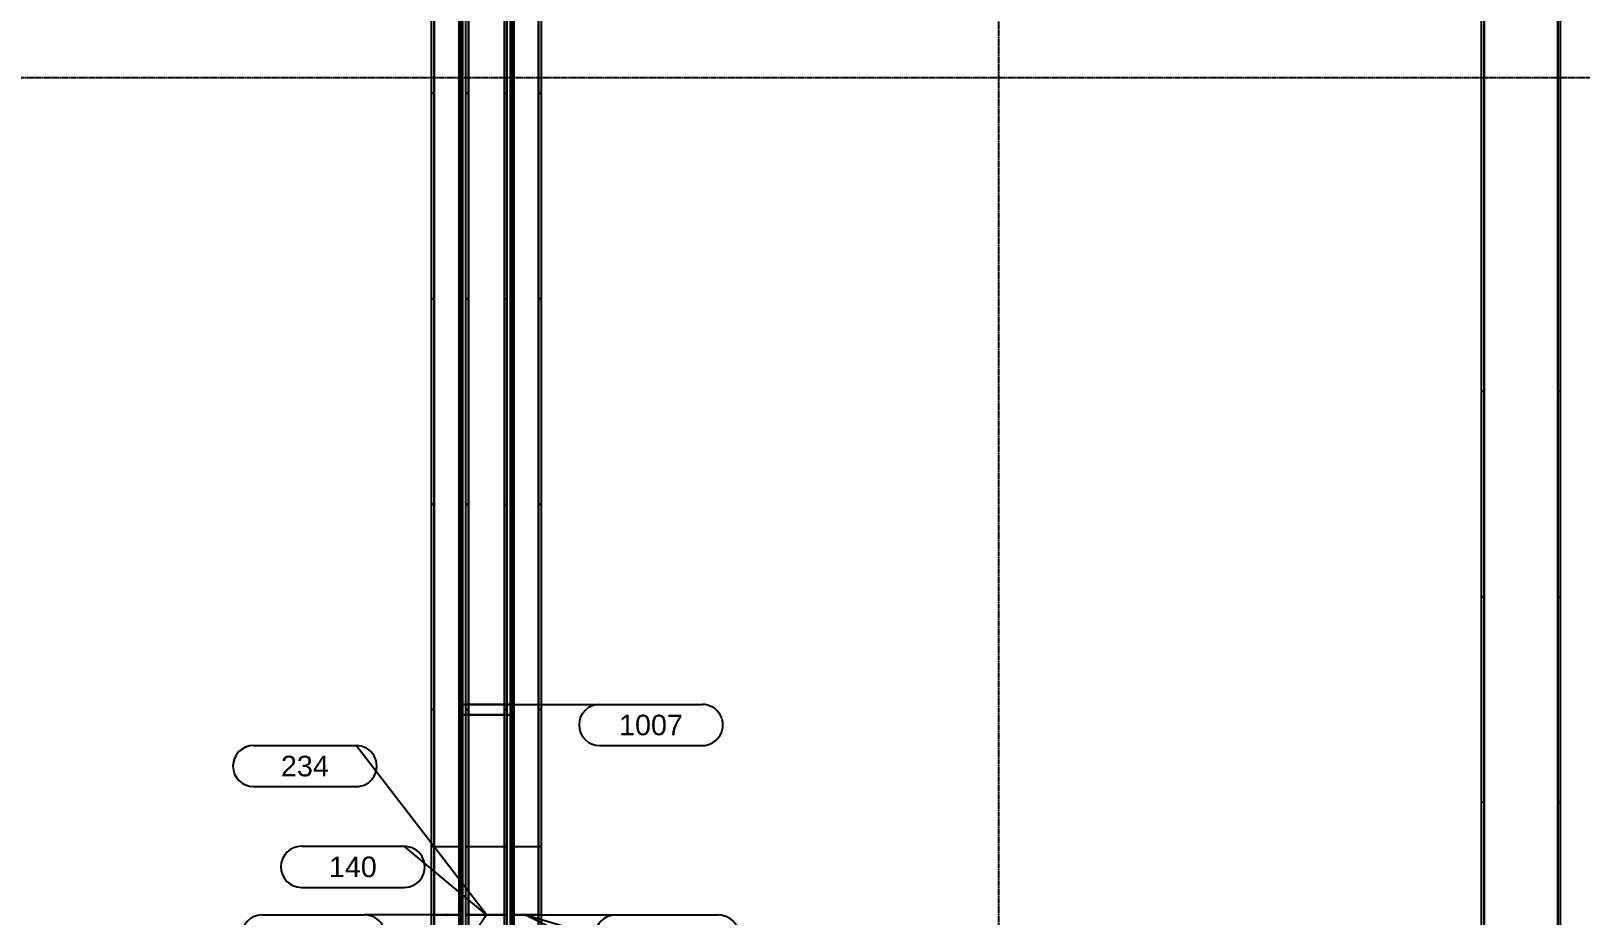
# Model space of a CAD drawing. Header units: inches. Extents: x -21257 to 11444, y 0 to 8704.
# Drawn here: x 4563 to 5468, y 4778 to 5295 of the extents above; entities that cross this region are included whole.
import ezdxf
from ezdxf.enums import TextEntityAlignment as Align

# ---------------------------------------------------------------- set-up
doc = ezdxf.new("R2010")
doc.units = ezdxf.units.IN
doc.header["$MEASUREMENT"] = 0
doc.linetypes.add('CENTER2', pattern=[1.125, 0.75, -0.125, 0.125, -0.125])
for name, color, linetype in [('100-CONV-LAYOUT', 3, 'Continuous'), ('100-CONV-NUMBERS', 3, 'Continuous'), ('1000-CONV-LAYOUT', 30, 'Continuous'), ('1000-CONV-LAYOUT-UPPER', 30, 'Continuous'), ('1000-CONV-NUMBERS', 30, 'Continuous'), ('200-CONV-LAYOUT', 4, 'Continuous'), ('200-CONV-NUMBERS', 4, 'Continuous'), ('300-CONV-LAYOUT', 6, 'Continuous'), ('300-CONV-NUMBERS', 6, 'Continuous'), ('Bldg_Cline', 8, 'CENTER2')]:
    doc.layers.add(name, color=color, linetype=linetype)
doc.styles.get("Standard").update_dxf_attribs({"font": 'helvl.shx'})

# ---------------------------------------------------------------- blocks, each defined once
blk = doc.blocks.new('DCBLOCK')
at = {"linetype": 'Continuous'}
for p, q in [((-0.625, 0), (0, 0)), ((-0.625, -0.25), (0, -0.25))]:
    blk.add_line(p, q, dxfattribs=at)
for centre, start, end in [((-0.625, -0.125), 89.99998, 269.99994), ((0, -0.125), 269.99994, 89.99998)]:
    blk.add_arc(centre, 0.125, start, end)
blk.add_attdef('FORTNAITEM', text='', height=0.125).set_placement((-0.3125, -0.125), align=Align.MIDDLE_CENTER)
at = {"flags": 1}
blk.add_attdef('SERIALNUM', (-0.625, -0.3437), '', height=0.125, dxfattribs=at)
blk = doc.blocks.new('FORTNAPOINT')
blk.add_point((0, 0))
at = {"flags": 1}
for tag in ['POINTSER', 'ITEMNUM']:
    blk.add_attdef(tag, (0, 0), '', height=0.125, dxfattribs=at)
blk = doc.blocks.new('Promise-US15-100330-00-10-003 Bldg Colums')
at = {"layer": 'Bldg_Cline'}
for p, q in [((4200, 7192), (4200, 8)), ((72, 4752), (6000, 4752))]:
    blk.add_line(p, q, dxfattribs=at)
blk = doc.blocks.new('Promise-US15-100330-00-20-408 100 Series')
at = {"layer": '100-CONV-LAYOUT', "linetype": 'Continuous'}
for p, q in [((-10732.94, -9792.78, 23.5), (-10731.44, -9792.78, 23.5)), ((-10732.94, -9792.78, 30), (-10731.44, -9792.78, 30)), ((-10731.44, -9792.78, 23.5), (-10731.44, -9792.78, 30)), ((-10710.44, -9792.78, 23.5), (-10708.94, -9792.78, 23.5)), ((-10710.44, -9792.78, 30), (-10710.44, -9792.78, 23.5)), ((-10708.94, -9792.78, 30), (-10710.44, -9792.78, 30))]:
    blk.add_line(p, q, dxfattribs=at)
at = {"layer": '100-CONV-LAYOUT', "color": 8, "linetype": 'Continuous'}
for p, q in [((-10731.44, -9792.78, 23.5), (-10732.94, -9792.78, 23.5)), ((-10732.94, -9792.78, 30), (-10731.44, -9792.78, 30)), ((-10731.44, -9792.78, 30), (-10731.44, -9792.78, 23.5)), ((-10710.44, -9792.78, 23.5), (-10708.94, -9792.78, 23.5)), ((-10710.44, -9792.78, 30), (-10710.44, -9792.78, 23.5)), ((-10710.44, -9792.78, 30), (-10708.94, -9792.78, 30))]:
    blk.add_line(p, q, dxfattribs=at)
at = {"layer": '100-CONV-LAYOUT', "color": 8}
for points in [[(-10752.99, -9792.78, 30), (-10752.99, -9792.78, 26.5), (-10751.49, -9792.78, 26.5), (-10751.49, -9792.78, 30)], [(-10706.94, -9792.78, 30), (-10706.94, -9792.78, 26.5), (-10705.44, -9792.78, 26.5), (-10705.44, -9792.78, 30)], [(-10690.44, -9792.78, 30), (-10690.44, -9792.78, 26.5), (-10688.94, -9792.78, 26.5), (-10688.94, -9792.78, 30)]]:
    blk.add_3dface(points, dxfattribs=at)
at = {"layer": '100-CONV-LAYOUT'}
for points in [[(-10752.94, -9792.78, 30), (-10752.94, -9792.78, 26.5), (-10751.44, -9792.78, 26.5), (-10751.44, -9792.78, 30)], [(-10752.94, -11376.78, 26.5), (-10752.94, -9792.78, 26.5), (-10751.44, -9792.78, 26.5), (-10751.44, -11376.78, 26.5)], [(-10752.94, -11376.78, 30), (-10752.94, -9792.78, 30), (-10751.44, -9792.78, 30), (-10751.44, -11376.78, 30)], [(-10752.94, -9792.78, 29.99), (-10752.94, -9792.78, 26.49), (-10751.44, -9792.78, 26.49), (-10751.44, -9792.78, 29.99)], [(-10752.94, -9792.78, 30), (-10752.94, -9792.78, 26.5), (-10751.44, -9792.78, 26.5), (-10751.44, -9792.78, 30)], [(-10751.44, -11376.78, 30), (-10751.44, -9792.78, 30), (-10736.44, -9792.78, 30), (-10736.44, -11376.78, 30)], [(-10751.44, -11376.78, 30), (-10751.44, -9792.78, 30), (-10751.44, -9792.78, 26.5), (-10751.44, -11376.78, 26.5)], [(-10734.94, -9792.78, 30), (-10736.44, -9792.78, 30), (-10736.44, -9792.78, 26.5), (-10734.94, -9792.78, 26.5)], [(-10736.44, -11376.78, 30), (-10736.44, -9792.78, 30), (-10736.44, -9792.78, 26.5), (-10736.44, -11376.78, 26.5)], [(-10736.44, -11376.78, 26.5), (-10736.44, -9792.78, 26.5), (-10734.94, -9792.78, 26.5), (-10734.94, -11376.78, 26.5)], [(-10736.44, -11376.78, 30), (-10736.44, -9792.78, 30), (-10734.94, -9792.78, 30), (-10734.94, -11376.78, 30)], [(-10732.94, -11376.78, 23.5), (-10732.94, -9792.78, 23.5), (-10731.44, -9792.78, 23.5), (-10731.44, -11376.78, 23.5)], [(-10732.94, -11376.78, 30), (-10732.94, -9792.78, 30), (-10731.44, -9792.78, 30), (-10731.44, -11376.78, 30)], [(-10731.44, -11376.78, 30), (-10731.44, -9792.78, 30), (-10710.44, -9792.78, 30), (-10710.44, -11376.78, 30)], [(-10731.44, -11376.78, 30), (-10731.44, -9792.78, 30), (-10731.44, -9792.78, 23.5), (-10731.44, -11376.78, 23.5)], [(-10710.44, -11376.78, 30), (-10710.44, -9792.78, 30), (-10710.44, -9792.78, 23.5), (-10710.44, -11376.78, 23.5)], [(-10710.44, -11376.78, 23.5), (-10710.44, -9792.78, 23.5), (-10708.94, -9792.78, 23.5), (-10708.94, -11376.78, 23.5)], [(-10710.44, -11376.78, 30), (-10710.44, -9792.78, 30), (-10708.94, -9792.78, 30), (-10708.94, -11376.78, 30)], [(-10706.94, -9792.78, 30), (-10706.94, -9792.78, 26.5), (-10705.44, -9792.78, 26.5), (-10705.44, -9792.78, 30)], [(-10706.94, -11376.78, 26.5), (-10706.94, -9792.78, 26.5), (-10705.44, -9792.78, 26.5), (-10705.44, -11376.78, 26.5)], [(-10706.94, -11376.78, 30), (-10706.94, -9792.78, 30), (-10705.44, -9792.78, 30), (-10705.44, -11376.78, 30)], [(-10705.44, -11376.78, 30), (-10705.44, -9792.78, 30), (-10690.44, -9792.78, 30), (-10690.44, -11376.78, 30)], [(-10705.44, -11376.78, 30), (-10705.44, -9792.78, 30), (-10705.44, -9792.78, 26.5), (-10705.44, -11376.78, 26.5)], [(-10688.94, -9792.78, 30), (-10690.44, -9792.78, 30), (-10690.44, -9792.78, 26.5), (-10688.94, -9792.78, 26.5)], [(-10690.44, -11376.78, 30), (-10690.44, -9792.78, 30), (-10690.44, -9792.78, 26.5), (-10690.44, -11376.78, 26.5)], [(-10690.44, -11376.78, 26.5), (-10690.44, -9792.78, 26.5), (-10688.94, -9792.78, 26.5), (-10688.94, -11376.78, 26.5)], [(-10690.44, -11376.78, 30), (-10690.44, -9792.78, 30), (-10688.94, -9792.78, 30), (-10688.94, -11376.78, 30)]]:
    blk.add_3dface(points, dxfattribs=at)
blk = doc.blocks.new('Promise-US15-100330-00-20-408 200 Series')
at = {"layer": '200-CONV-LAYOUT', "linetype": 'Continuous'}
for p, q in [((-10732.95, -9752.79, 131.5), (-10731.45, -9752.79, 131.5)), ((-10732.95, -9752.79, 138), (-10731.45, -9752.79, 138)), ((-10731.45, -9752.79, 131.5), (-10731.45, -9752.79, 138)), ((-10710.45, -9752.79, 131.5), (-10708.95, -9752.79, 131.5)), ((-10710.45, -9752.79, 138), (-10710.45, -9752.79, 131.5)), ((-10708.95, -9752.79, 138), (-10710.45, -9752.79, 138))]:
    blk.add_line(p, q, dxfattribs=at)
at = {"layer": '200-CONV-LAYOUT'}
for points in [[(-10752.94, -9752.79, 138), (-10752.94, -9752.79, 134.5), (-10751.44, -9752.79, 134.5), (-10751.44, -9752.79, 138)], [(-10752.94, -11276.79, 134.5), (-10752.94, -9752.79, 134.5), (-10751.44, -9752.79, 134.5), (-10751.44, -11276.79, 134.5)], [(-10752.94, -11276.79, 138), (-10752.94, -9752.79, 138), (-10751.44, -9752.79, 138), (-10751.44, -11276.79, 138)], [(-10751.44, -11276.79, 138), (-10751.44, -9752.79, 138), (-10736.44, -9752.79, 138), (-10736.44, -11276.79, 138)], [(-10751.44, -11276.79, 138), (-10751.44, -9752.79, 138), (-10751.44, -9752.79, 134.5), (-10751.44, -11276.79, 134.5)], [(-10734.94, -9752.79, 138), (-10736.44, -9752.79, 138), (-10736.44, -9752.79, 134.5), (-10734.94, -9752.79, 134.5)], [(-10736.44, -11276.79, 138), (-10736.44, -9752.79, 138), (-10736.44, -9752.79, 134.5), (-10736.44, -11276.79, 134.5)], [(-10736.44, -11276.79, 134.5), (-10736.44, -9752.79, 134.5), (-10734.94, -9752.79, 134.5), (-10734.94, -11276.79, 134.5)], [(-10736.44, -11276.79, 138), (-10736.44, -9752.79, 138), (-10734.94, -9752.79, 138), (-10734.94, -11276.79, 138)], [(-10732.95, -11276.79, 131.5), (-10732.95, -9752.79, 131.5), (-10731.45, -9752.79, 131.5), (-10731.45, -11276.79, 131.5)], [(-10732.95, -11276.79, 138), (-10732.95, -9752.79, 138), (-10731.45, -9752.79, 138), (-10731.45, -11276.79, 138)], [(-10731.45, -11276.79, 138), (-10731.45, -9752.79, 138), (-10710.45, -9752.79, 138), (-10710.45, -11276.79, 138)], [(-10731.45, -11276.79, 138), (-10731.45, -9752.79, 138), (-10731.45, -9752.79, 131.5), (-10731.45, -11276.79, 131.5)], [(-10710.45, -11276.79, 138), (-10710.45, -9752.79, 138), (-10710.45, -9752.79, 131.5), (-10710.45, -11276.79, 131.5)], [(-10710.45, -11276.79, 131.5), (-10710.45, -9752.79, 131.5), (-10708.95, -9752.79, 131.5), (-10708.95, -11276.79, 131.5)], [(-10710.45, -11276.79, 138), (-10710.45, -9752.79, 138), (-10708.95, -9752.79, 138), (-10708.95, -11276.79, 138)], [(-10706.94, -9752.79, 138), (-10706.94, -9752.79, 134.5), (-10705.44, -9752.79, 134.5), (-10705.44, -9752.79, 138)], [(-10706.94, -11276.79, 134.5), (-10706.94, -9752.79, 134.5), (-10705.44, -9752.79, 134.5), (-10705.44, -11276.79, 134.5)], [(-10706.94, -11276.79, 138), (-10706.94, -9752.79, 138), (-10705.44, -9752.79, 138), (-10705.44, -11276.79, 138)], [(-10705.44, -11276.79, 138), (-10705.44, -9752.79, 138), (-10690.44, -9752.79, 138), (-10690.44, -11276.79, 138)], [(-10705.44, -11276.79, 138), (-10705.44, -9752.79, 138), (-10705.44, -9752.79, 134.5), (-10705.44, -11276.79, 134.5)], [(-10688.94, -9752.79, 138), (-10690.44, -9752.79, 138), (-10690.44, -9752.79, 134.5), (-10688.94, -9752.79, 134.5)], [(-10690.44, -11276.79, 138), (-10690.44, -9752.79, 138), (-10690.44, -9752.79, 134.5), (-10690.44, -11276.79, 134.5)], [(-10690.44, -11276.79, 134.5), (-10690.44, -9752.79, 134.5), (-10688.94, -9752.79, 134.5), (-10688.94, -11276.79, 134.5)], [(-10690.44, -11276.79, 138), (-10690.44, -9752.79, 138), (-10688.94, -9752.79, 138), (-10688.94, -11276.79, 138)]]:
    blk.add_3dface(points, dxfattribs=at)
blk = doc.blocks.new('Promise-US15-100330-00-20-408 1000 Series')
at = {"layer": '1000-CONV-LAYOUT', "linetype": 'Continuous'}
for p, q in [((-10735.4, -9669.79, 65), (-10736.9, -9669.79, 65)), ((-10735.4, -9669.79, 69), (-10736.9, -9669.79, 69)), ((-10735.4, -9669.79, 69), (-10735.4, -9669.79, 65)), ((-10706.4, -9669.79, 65), (-10704.9, -9669.79, 65)), ((-10706.4, -9669.79, 69), (-10706.4, -9669.79, 65)), ((-10704.9, -9669.79, 69), (-10706.4, -9669.79, 69)), ((-10735.4, -9675.79, 65), (-10736.9, -9675.79, 65)), ((-10735.4, -9675.79, 69), (-10736.9, -9675.79, 69)), ((-10735.4, -9675.79, 65), (-10736.9, -9675.79, 65)), ((-10736.9, -9675.79, 69), (-10735.4, -9675.79, 69)), ((-10735.4, -9675.79, 69), (-10735.4, -9675.79, 65)), ((-10735.4, -9675.79, 69), (-10735.4, -9675.79, 65)), ((-10706.4, -9675.79, 65), (-10704.9, -9675.79, 65)), ((-10706.4, -9675.79, 69), (-10706.4, -9675.79, 65)), ((-10704.9, -9675.79, 69), (-10706.4, -9675.79, 69)), ((-10704.9, -9675.79, 65), (-10706.4, -9675.79, 65)), ((-10706.4, -9675.79, 65), (-10706.4, -9675.79, 69)), ((-10704.9, -9675.79, 69), (-10706.4, -9675.79, 69))]:
    blk.add_line(p, q, dxfattribs=at)
at = {"layer": '1000-CONV-LAYOUT', "color": 8, "linetype": 'Continuous'}
for p, q in [((-10735.4, -9669.79, 65), (-10736.9, -9669.79, 65)), ((-10736.9, -9669.79, 69), (-10735.4, -9669.79, 69)), ((-10735.4, -9669.79, 69), (-10735.4, -9669.79, 65)), ((-10704.9, -9669.79, 65), (-10706.4, -9669.79, 65)), ((-10706.4, -9669.79, 65), (-10706.4, -9669.79, 69)), ((-10704.9, -9669.79, 69), (-10706.4, -9669.79, 69)), ((-10735.4, -9717.79, 173), (-10736.9, -9717.79, 173)), ((-10735.4, -9717.79, 177), (-10736.9, -9717.79, 177)), ((-10735.4, -9717.79, 177), (-10735.4, -9717.79, 173)), ((-10706.4, -9717.79, 173), (-10704.9, -9717.79, 173)), ((-10706.4, -9717.79, 177), (-10706.4, -9717.79, 173)), ((-10704.9, -9717.79, 177), (-10706.4, -9717.79, 177))]:
    blk.add_line(p, q, dxfattribs=at)
at = {"layer": '1000-CONV-LAYOUT'}
for points in [[(-10735.4, -9669.79, 65), (-10735.4, -9675.79, 65), (-10736.9, -9675.79, 65), (-10736.9, -9669.79, 65)], [(-10735.4, -9669.79, 69), (-10735.4, -9675.79, 69), (-10736.9, -9675.79, 69), (-10736.9, -9669.79, 69)], [(-10706.4, -9669.79, 69), (-10706.4, -9675.79, 69), (-10735.4, -9675.79, 69), (-10735.4, -9669.79, 69)], [(-10735.4, -9669.79, 69), (-10735.4, -9675.79, 69), (-10735.4, -9675.79, 65), (-10735.4, -9669.79, 65)], [(-10706.4, -9669.79, 69), (-10706.4, -9675.79, 69), (-10706.4, -9675.79, 65), (-10706.4, -9669.79, 65)], [(-10704.9, -9669.79, 65), (-10704.9, -9675.79, 65), (-10706.4, -9675.79, 65), (-10706.4, -9669.79, 65)], [(-10704.9, -9669.79, 69), (-10704.9, -9675.79, 69), (-10706.4, -9675.79, 69), (-10706.4, -9669.79, 69)], [(-10735.4, -9675.79, 65), (-10735.4, -11233.79, 65), (-10736.9, -11233.79, 65), (-10736.9, -9675.79, 65)], [(-10735.4, -9675.79, 69), (-10735.4, -11233.79, 69), (-10736.9, -11233.79, 69), (-10736.9, -9675.79, 69)], [(-10706.4, -9675.79, 69), (-10706.4, -11233.79, 69), (-10735.4, -11233.79, 69), (-10735.4, -9675.79, 69)], [(-10735.4, -9675.79, 69), (-10735.4, -11233.79, 69), (-10735.4, -11233.79, 65), (-10735.4, -9675.79, 65)], [(-10706.4, -9675.79, 69), (-10706.4, -11233.79, 69), (-10706.4, -11233.79, 65), (-10706.4, -9675.79, 65)], [(-10704.9, -9675.79, 65), (-10704.9, -11233.79, 65), (-10706.4, -11233.79, 65), (-10706.4, -9675.79, 65)], [(-10704.9, -9675.79, 69), (-10704.9, -11233.79, 69), (-10706.4, -11233.79, 69), (-10706.4, -9675.79, 69)]]:
    blk.add_3dface(points, dxfattribs=at)
at = {"layer": '1000-CONV-NUMBERS', "linetype": 'Continuous'}
blk.add_line((-10720.9, -9669.79, 69), (-10594.85, -9669.79, 360), dxfattribs=at)
at = {"layer": '1000-CONV-NUMBERS', "xscale": 96, "yscale": 96, "zscale": 96}
blk.add_blockref('DCBLOCK', (-10594.85, -9669.79, 360), dxfattribs=at).add_auto_attribs({'FORTNAITEM': '1007'})

msp = doc.modelspace()

# ---------------------------------------------------------------- linework, layer by layer
at = {"layer": '100-CONV-LAYOUT', "linetype": 'Continuous'}
for p, q in [((4817.06, 5258.27, 30), (4818.56, 5258.27, 30)), ((4818.56, 5258.27, 23.5), (4817.06, 5258.27, 23.5)), ((4818.56, 5258.27, 30), (4818.56, 5258.27, 23.5)), ((4839.56, 5258.27, 30), (4841.06, 5258.27, 30)), ((4839.56, 5258.27, 30), (4839.56, 5258.27, 23.5)), ((4839.56, 5258.27, 23.5), (4841.06, 5258.27, 23.5)), ((4817.06, 5138.27, 30), (4818.56, 5138.27, 30)), ((4818.56, 5138.27, 23.5), (4817.06, 5138.27, 23.5)), ((4818.56, 5138.27, 30), (4818.56, 5138.27, 23.5)), ((4839.56, 5138.27, 30), (4841.06, 5138.27, 30)), ((4839.56, 5138.27, 30), (4839.56, 5138.27, 23.5)), ((4839.56, 5138.27, 23.5), (4841.06, 5138.27, 23.5)), ((4817.06, 5018.27, 30), (4818.56, 5018.27, 30)), ((4818.56, 5018.27, 23.5), (4817.06, 5018.27, 23.5)), ((4818.56, 5018.27, 30), (4818.56, 5018.27, 23.5)), ((4839.56, 5018.27, 30), (4841.06, 5018.27, 30)), ((4839.56, 5018.27, 30), (4839.56, 5018.27, 23.5)), ((4839.56, 5018.27, 23.5), (4841.06, 5018.27, 23.5)), ((4817.06, 4898.27, 30), (4818.56, 4898.27, 30)), ((4818.56, 4898.27, 23.5), (4817.06, 4898.27, 23.5)), ((4818.56, 4898.27, 30), (4818.56, 4898.27, 23.5)), ((4839.56, 4898.27, 30), (4841.06, 4898.27, 30)), ((4839.56, 4898.27, 30), (4839.56, 4898.27, 23.5)), ((4839.56, 4898.27, 23.5), (4841.06, 4898.27, 23.5)), ((4817.06, 4778.27, 30), (4818.56, 4778.27, 30)), ((4818.56, 4778.27, 23.5), (4817.06, 4778.27, 23.5)), ((4818.56, 4778.27, 30), (4818.56, 4778.27, 23.5)), ((4839.56, 4778.27, 30), (4841.06, 4778.27, 30)), ((4839.56, 4778.27, 30), (4839.56, 4778.27, 23.5)), ((4839.56, 4778.27, 23.5), (4841.06, 4778.27, 23.5))]:
    msp.add_line(p, q, dxfattribs=at)
at = {"layer": '100-CONV-LAYOUT'}
for points in [[(4817.06, 4778.27, 23.5), (4817.06, 7238.27, 23.49), (4818.56, 7238.27, 23.49), (4818.56, 4778.27, 23.5)], [(4817.06, 4778.27, 30), (4817.06, 7238.27, 29.99), (4818.56, 7238.27, 29.99), (4818.56, 4778.27, 30)], [(4818.56, 4778.27, 30), (4818.56, 7238.27, 29.99), (4839.56, 7238.27, 29.99), (4839.56, 4778.27, 30)], [(4818.56, 4778.27, 30), (4818.56, 7238.27, 29.99), (4818.56, 7238.27, 23.49), (4818.56, 4778.27, 23.5)], [(4839.56, 4778.27, 30), (4839.56, 7238.27, 29.99), (4839.56, 7238.27, 23.49), (4839.56, 4778.27, 23.5)], [(4839.56, 4778.27, 23.5), (4839.56, 7238.27, 23.49), (4841.06, 7238.27, 23.49), (4841.06, 4778.27, 23.5)], [(4839.56, 4778.27, 30), (4839.56, 7238.27, 29.99), (4841.06, 7238.27, 29.99), (4841.06, 4778.27, 30)], [(4797.06, 4778.27, 26.5), (4797.06, 7154.27, 26.49), (4798.56, 7154.27, 26.49), (4798.56, 4778.27, 26.5)], [(4797.06, 4778.27, 30), (4797.06, 7154.27, 29.99), (4798.56, 7154.27, 29.99), (4798.56, 4778.27, 30)], [(4798.56, 4778.27, 30), (4798.56, 7154.27, 29.99), (4813.56, 7154.27, 29.99), (4813.56, 4778.27, 30)], [(4798.56, 4778.27, 30), (4798.56, 7154.27, 29.99), (4798.56, 7154.27, 26.49), (4798.56, 4778.27, 26.5)], [(4813.56, 4778.27, 30), (4813.56, 7154.27, 29.99), (4813.56, 7154.27, 26.49), (4813.56, 4778.27, 26.5)], [(4813.56, 4778.27, 26.5), (4813.56, 7154.27, 26.49), (4815.06, 7154.27, 26.49), (4815.06, 4778.27, 26.5)], [(4813.56, 4778.27, 30), (4813.56, 7154.27, 29.99), (4815.06, 7154.27, 29.99), (4815.06, 4778.27, 30)], [(4843.06, 4778.27, 26.5), (4843.06, 7154.27, 26.49), (4844.56, 7154.27, 26.49), (4844.56, 4778.27, 26.5)], [(4843.06, 4778.27, 30), (4843.06, 7154.27, 29.99), (4844.56, 7154.27, 29.99), (4844.56, 4778.27, 30)], [(4844.56, 4778.27, 30), (4844.56, 7154.27, 29.99), (4859.56, 7154.27, 29.99), (4859.56, 4778.27, 30)], [(4844.56, 4778.27, 30), (4844.56, 7154.27, 29.99), (4844.56, 7154.27, 26.49), (4844.56, 4778.27, 26.5)], [(4859.56, 4778.27, 30), (4859.56, 7154.27, 29.99), (4859.56, 7154.27, 26.49), (4859.56, 4778.27, 26.5)], [(4859.56, 4778.27, 26.5), (4859.56, 7154.27, 26.49), (4861.06, 7154.27, 26.49), (4861.06, 4778.27, 26.5)], [(4859.56, 4778.27, 30), (4859.56, 7154.27, 29.99), (4861.06, 7154.27, 29.99), (4861.06, 4778.27, 30)], [(4797.06, 5258.27, 30), (4797.06, 5258.27, 26.5), (4798.56, 5258.27, 26.5), (4798.56, 5258.27, 30)], [(4813.56, 5258.27, 30), (4813.56, 5258.27, 26.5), (4815.06, 5258.27, 26.5), (4815.06, 5258.27, 30)], [(4843.06, 5258.27, 30), (4843.06, 5258.27, 26.5), (4844.56, 5258.27, 26.5), (4844.56, 5258.27, 30)], [(4859.56, 5258.27, 30), (4859.56, 5258.27, 26.5), (4861.06, 5258.27, 26.5), (4861.06, 5258.27, 30)], [(4797.06, 5138.27, 30), (4797.06, 5138.27, 26.5), (4798.56, 5138.27, 26.5), (4798.56, 5138.27, 30)], [(4813.56, 5138.27, 30), (4813.56, 5138.27, 26.5), (4815.06, 5138.27, 26.5), (4815.06, 5138.27, 30)], [(4843.06, 5138.27, 30), (4843.06, 5138.27, 26.5), (4844.56, 5138.27, 26.5), (4844.56, 5138.27, 30)], [(4859.56, 5138.27, 30), (4859.56, 5138.27, 26.5), (4861.06, 5138.27, 26.5), (4861.06, 5138.27, 30)], [(4797.06, 5018.27, 30), (4797.06, 5018.27, 26.5), (4798.56, 5018.27, 26.5), (4798.56, 5018.27, 30)], [(4813.56, 5018.27, 30), (4813.56, 5018.27, 26.5), (4815.06, 5018.27, 26.5), (4815.06, 5018.27, 30)], [(4843.06, 5018.27, 30), (4843.06, 5018.27, 26.5), (4844.56, 5018.27, 26.5), (4844.56, 5018.27, 30)], [(4859.56, 5018.27, 30), (4859.56, 5018.27, 26.5), (4861.06, 5018.27, 26.5), (4861.06, 5018.27, 30)], [(4797.06, 4898.27, 30), (4797.06, 4898.27, 26.5), (4798.56, 4898.27, 26.5), (4798.56, 4898.27, 30)], [(4813.56, 4898.27, 30), (4813.56, 4898.27, 26.5), (4815.06, 4898.27, 26.5), (4815.06, 4898.27, 30)], [(4843.06, 4898.27, 30), (4843.06, 4898.27, 26.5), (4844.56, 4898.27, 26.5), (4844.56, 4898.27, 30)], [(4859.56, 4898.27, 30), (4859.56, 4898.27, 26.5), (4861.06, 4898.27, 26.5), (4861.06, 4898.27, 30)], [(4797.06, 4778.27, 30), (4797.06, 4778.27, 26.5), (4798.56, 4778.27, 26.5), (4798.56, 4778.27, 30)], [(4813.56, 4778.27, 30), (4813.56, 4778.27, 26.5), (4815.06, 4778.27, 26.5), (4815.06, 4778.27, 30)], [(4843.06, 4778.27, 30), (4843.06, 4778.27, 26.5), (4844.56, 4778.27, 26.5), (4844.56, 4778.27, 30)], [(4859.56, 4778.27, 30), (4859.56, 4778.27, 26.5), (4861.06, 4778.27, 26.5), (4861.06, 4778.27, 30)]]:
    msp.add_3dface(points, dxfattribs=at)
at = {"layer": '100-CONV-NUMBERS', "linetype": 'Continuous'}
for p, q in [((4829.06, 4778.27, 30), (4781.06, 4818.39, 360)), ((4806.06, 4778.27, 30), (4758.06, 4778.27, 360)), ((4852.06, 4778.27, 30), (4891.89, 4758.52, 360))]:
    msp.add_line(p, q, dxfattribs=at)
at = {"layer": '1000-CONV-LAYOUT', "linetype": 'Continuous'}
for p, q in [((4814.6, 5237.26, 69), (4813.1, 5237.26, 69)), ((4814.6, 5237.26, 65), (4813.1, 5237.26, 65)), ((4814.6, 5237.26, 69), (4814.6, 5237.26, 65)), ((4845.1, 5237.26, 69), (4843.6, 5237.26, 69)), ((4843.6, 5237.26, 69), (4843.6, 5237.26, 65)), ((4843.6, 5237.26, 65), (4845.1, 5237.26, 65)), ((4814.6, 5117.26, 69), (4813.1, 5117.26, 69)), ((4814.6, 5117.26, 65), (4813.1, 5117.26, 65)), ((4814.6, 5117.26, 69), (4814.6, 5117.26, 65)), ((4845.1, 5117.26, 69), (4843.6, 5117.26, 69)), ((4843.6, 5117.26, 69), (4843.6, 5117.26, 65)), ((4843.6, 5117.26, 65), (4845.1, 5117.26, 65)), ((5410.1, 5084.15, 336), (5411.6, 5084.15, 336)), ((5411.6, 5084.15, 328.5), (5410.1, 5084.15, 328.5)), ((5411.6, 5084.15, 336), (5411.6, 5084.15, 328.5)), ((5454.6, 5084.15, 336), (5456.1, 5084.15, 336)), ((5454.6, 5084.15, 336), (5454.6, 5084.15, 328.5)), ((5454.6, 5084.15, 328.5), (5456.1, 5084.15, 328.5)), ((4814.6, 4997.26, 69), (4813.1, 4997.26, 69)), ((4814.6, 4997.26, 65), (4813.1, 4997.26, 65)), ((4814.6, 4997.26, 69), (4814.6, 4997.26, 65)), ((4845.1, 4997.26, 69), (4843.6, 4997.26, 69)), ((4843.6, 4997.26, 69), (4843.6, 4997.26, 65)), ((4843.6, 4997.26, 65), (4845.1, 4997.26, 65)), ((5410.1, 4964.15, 336), (5411.6, 4964.15, 336)), ((5411.6, 4964.15, 328.5), (5410.1, 4964.15, 328.5)), ((5411.6, 4964.15, 336), (5411.6, 4964.15, 328.5)), ((5454.6, 4964.15, 336), (5456.1, 4964.15, 336)), ((5454.6, 4964.15, 336), (5454.6, 4964.15, 328.5)), ((5454.6, 4964.15, 328.5), (5456.1, 4964.15, 328.5)), ((5410.1, 4844.15, 336), (5411.6, 4844.15, 336)), ((5411.6, 4844.15, 328.5), (5410.1, 4844.15, 328.5)), ((5411.6, 4844.15, 336), (5411.6, 4844.15, 328.5)), ((5454.6, 4844.15, 336), (5456.1, 4844.15, 336)), ((5454.6, 4844.15, 336), (5454.6, 4844.15, 328.5)), ((5454.6, 4844.15, 328.5), (5456.1, 4844.15, 328.5))]:
    msp.add_line(p, q, dxfattribs=at)
at = {"layer": '1000-CONV-LAYOUT'}
for points in [[(4814.6, 7157.26, 69), (4814.6, 4901.26, 69), (4813.1, 4901.26, 69), (4813.1, 7157.26, 69)], [(4814.6, 7157.26, 65), (4814.6, 4901.26, 65), (4813.1, 4901.26, 65), (4813.1, 7157.26, 65)], [(4814.6, 7157.26, 69), (4814.6, 4901.26, 69), (4814.6, 4901.26, 65), (4814.6, 7157.26, 65)], [(4843.6, 7157.26, 69), (4843.6, 4901.26, 69), (4814.6, 4901.26, 69), (4814.6, 7157.26, 69)], [(4845.1, 7157.26, 69), (4845.1, 4901.26, 69), (4843.6, 4901.26, 69), (4843.6, 7157.26, 69)], [(4845.1, 7157.26, 65), (4845.1, 4901.26, 65), (4843.6, 4901.26, 65), (4843.6, 7157.26, 65)], [(4843.6, 7157.26, 69), (4843.6, 4901.26, 69), (4843.6, 4901.26, 65), (4843.6, 7157.26, 65)], [(5410.1, 4124.15, 328.5), (5410.1, 6524.15, 328.5), (5411.6, 6524.15, 328.5), (5411.6, 4124.15, 328.5)], [(5410.1, 4124.15, 336), (5410.1, 6524.15, 336), (5411.6, 6524.15, 336), (5411.6, 4124.15, 336)], [(5411.6, 4124.15, 336), (5411.6, 6524.15, 336), (5454.6, 6524.15, 336), (5454.6, 4124.15, 336)], [(5411.6, 4124.15, 336), (5411.6, 6524.15, 336), (5411.6, 6524.15, 328.5), (5411.6, 4124.15, 328.5)], [(5454.6, 4124.15, 336), (5454.6, 6524.15, 336), (5454.6, 6524.15, 328.5), (5454.6, 4124.15, 328.5)], [(5454.6, 4124.15, 328.5), (5454.6, 6524.15, 328.5), (5456.1, 6524.15, 328.5), (5456.1, 4124.15, 328.5)], [(5454.6, 4124.15, 336), (5454.6, 6524.15, 336), (5456.1, 6524.15, 336), (5456.1, 4124.15, 336)]]:
    msp.add_3dface(points, dxfattribs=at)
at = {"layer": '1000-CONV-LAYOUT-UPPER', "linetype": 'Continuous'}
for p, q in [((4814.6, 5237.26, 177), (4813.1, 5237.26, 177)), ((4814.6, 5237.26, 173), (4813.1, 5237.26, 173)), ((4814.6, 5237.26, 177), (4814.6, 5237.26, 173)), ((4845.1, 5237.26, 177), (4843.6, 5237.26, 177)), ((4843.6, 5237.26, 177), (4843.6, 5237.26, 173)), ((4843.6, 5237.26, 173), (4845.1, 5237.26, 173)), ((4814.6, 5117.26, 177), (4813.1, 5117.26, 177)), ((4814.6, 5117.26, 173), (4813.1, 5117.26, 173)), ((4814.6, 5117.26, 177), (4814.6, 5117.26, 173)), ((4845.1, 5117.26, 177), (4843.6, 5117.26, 177)), ((4843.6, 5117.26, 177), (4843.6, 5117.26, 173)), ((4843.6, 5117.26, 173), (4845.1, 5117.26, 173)), ((4814.6, 4997.26, 177), (4813.1, 4997.26, 177)), ((4814.6, 4997.26, 173), (4813.1, 4997.26, 173)), ((4814.6, 4997.26, 177), (4814.6, 4997.26, 173)), ((4845.1, 4997.26, 177), (4843.6, 4997.26, 177)), ((4843.6, 4997.26, 177), (4843.6, 4997.26, 173)), ((4843.6, 4997.26, 173), (4845.1, 4997.26, 173))]:
    msp.add_line(p, q, dxfattribs=at)
at = {"layer": '1000-CONV-LAYOUT-UPPER'}
for points in [[(4814.6, 7157.26, 173), (4814.6, 4733.26, 173), (4813.1, 4733.26, 173), (4813.1, 7157.26, 173)], [(4814.6, 7157.26, 177), (4814.6, 4733.26, 177), (4813.1, 4733.26, 177), (4813.1, 7157.26, 177)], [(4843.6, 7157.26, 177), (4843.6, 4733.26, 177), (4814.6, 4733.26, 177), (4814.6, 7157.26, 177)], [(4814.6, 7157.26, 177), (4814.6, 4733.26, 177), (4814.6, 4733.26, 173), (4814.6, 7157.26, 173)], [(4843.6, 7157.26, 177), (4843.6, 4733.26, 177), (4843.6, 4733.26, 173), (4843.6, 7157.26, 173)], [(4845.1, 7157.26, 173), (4845.1, 4733.26, 173), (4843.6, 4733.26, 173), (4843.6, 7157.26, 173)], [(4845.1, 7157.26, 177), (4845.1, 4733.26, 177), (4843.6, 4733.26, 177), (4843.6, 7157.26, 177)]]:
    msp.add_3dface(points, dxfattribs=at)
at = {"layer": '200-CONV-LAYOUT', "linetype": 'Continuous'}
for p, q in [((4817.06, 5258.27, 138), (4818.56, 5258.27, 138)), ((4818.56, 5258.27, 131.5), (4817.06, 5258.27, 131.5)), ((4818.56, 5258.27, 138), (4818.56, 5258.27, 131.5)), ((4839.56, 5258.27, 138), (4841.06, 5258.27, 138)), ((4839.56, 5258.27, 138), (4839.56, 5258.27, 131.5)), ((4839.56, 5258.27, 131.5), (4841.06, 5258.27, 131.5)), ((4817.06, 5138.27, 138), (4818.56, 5138.27, 138)), ((4818.56, 5138.27, 131.5), (4817.06, 5138.27, 131.5)), ((4818.56, 5138.27, 138), (4818.56, 5138.27, 131.5)), ((4839.56, 5138.27, 138), (4841.06, 5138.27, 138)), ((4839.56, 5138.27, 138), (4839.56, 5138.27, 131.5)), ((4839.56, 5138.27, 131.5), (4841.06, 5138.27, 131.5)), ((4817.06, 5018.27, 138), (4818.56, 5018.27, 138)), ((4818.56, 5018.27, 131.5), (4817.06, 5018.27, 131.5)), ((4818.56, 5018.27, 138), (4818.56, 5018.27, 131.5)), ((4839.56, 5018.27, 138), (4841.06, 5018.27, 138)), ((4839.56, 5018.27, 138), (4839.56, 5018.27, 131.5)), ((4839.56, 5018.27, 131.5), (4841.06, 5018.27, 131.5)), ((4818.56, 4898.27, 131.5), (4817.06, 4898.27, 131.5)), ((4817.06, 4898.27, 138), (4818.56, 4898.27, 138)), ((4818.56, 4898.27, 138), (4818.56, 4898.27, 131.5)), ((4839.56, 4898.27, 131.5), (4841.06, 4898.27, 131.5)), ((4839.56, 4898.27, 138), (4839.56, 4898.27, 131.5)), ((4839.56, 4898.27, 138), (4841.06, 4898.27, 138)), ((4818.56, 4778.27, 131.5), (4817.06, 4778.27, 131.5)), ((4817.06, 4778.27, 138), (4818.56, 4778.27, 138)), ((4818.56, 4778.27, 138), (4818.56, 4778.27, 131.5)), ((4839.56, 4778.27, 131.5), (4841.06, 4778.27, 131.5)), ((4839.56, 4778.27, 138), (4839.56, 4778.27, 131.5)), ((4839.56, 4778.27, 138), (4841.06, 4778.27, 138))]:
    msp.add_line(p, q, dxfattribs=at)
at = {"layer": '200-CONV-LAYOUT'}
for points in [[(4817.06, 4778.27, 131.5), (4817.06, 7058.27, 131.49), (4818.56, 7058.27, 131.49), (4818.56, 4778.27, 131.5)], [(4817.06, 4778.27, 138), (4817.06, 7058.27, 137.99), (4818.56, 7058.27, 137.99), (4818.56, 4778.27, 138)], [(4818.56, 4778.27, 138), (4818.56, 7058.27, 137.99), (4839.56, 7058.27, 137.99), (4839.56, 4778.27, 138)], [(4818.56, 4778.27, 138), (4818.56, 7058.27, 137.99), (4818.56, 7058.27, 131.49), (4818.56, 4778.27, 131.5)], [(4839.56, 4778.27, 138), (4839.56, 7058.27, 137.99), (4839.56, 7058.27, 131.49), (4839.56, 4778.27, 131.5)], [(4839.56, 4778.27, 131.5), (4839.56, 7058.27, 131.49), (4841.06, 7058.27, 131.49), (4841.06, 4778.27, 131.5)], [(4839.56, 4778.27, 138), (4839.56, 7058.27, 137.99), (4841.06, 7058.27, 137.99), (4841.06, 4778.27, 138)], [(4797.06, 4778.27, 134.5), (4797.06, 7010.27, 134.49), (4798.56, 7010.27, 134.49), (4798.56, 4778.27, 134.5)], [(4797.06, 4778.27, 138), (4797.06, 7010.27, 137.99), (4798.56, 7010.27, 137.99), (4798.56, 4778.27, 138)], [(4798.56, 4778.27, 138), (4798.56, 7010.27, 137.99), (4813.56, 7010.27, 137.99), (4813.56, 4778.27, 138)], [(4798.56, 4778.27, 138), (4798.56, 7010.27, 137.99), (4798.56, 7010.27, 134.49), (4798.56, 4778.27, 134.5)], [(4813.56, 4778.27, 138), (4813.56, 7010.27, 137.99), (4813.56, 7010.27, 134.49), (4813.56, 4778.27, 134.5)], [(4813.56, 4778.27, 134.5), (4813.56, 7010.27, 134.49), (4815.06, 7010.27, 134.49), (4815.06, 4778.27, 134.5)], [(4813.56, 4778.27, 138), (4813.56, 7010.27, 137.99), (4815.06, 7010.27, 137.99), (4815.06, 4778.27, 138)], [(4843.06, 4778.27, 134.5), (4843.06, 7010.27, 134.49), (4844.56, 7010.27, 134.49), (4844.56, 4778.27, 134.5)], [(4843.06, 4778.27, 138), (4843.06, 7010.27, 137.99), (4844.56, 7010.27, 137.99), (4844.56, 4778.27, 138)], [(4844.56, 4778.27, 138), (4844.56, 7010.27, 137.99), (4859.56, 7010.27, 137.99), (4859.56, 4778.27, 138)], [(4844.56, 4778.27, 138), (4844.56, 7010.27, 137.99), (4844.56, 7010.27, 134.49), (4844.56, 4778.27, 134.5)], [(4859.56, 4778.27, 138), (4859.56, 7010.27, 137.99), (4859.56, 7010.27, 134.49), (4859.56, 4778.27, 134.5)], [(4859.56, 4778.27, 134.5), (4859.56, 7010.27, 134.49), (4861.06, 7010.27, 134.49), (4861.06, 4778.27, 134.5)], [(4859.56, 4778.27, 138), (4859.56, 7010.27, 137.99), (4861.06, 7010.27, 137.99), (4861.06, 4778.27, 138)], [(4797.06, 5258.27, 138), (4797.06, 5258.27, 134.5), (4798.56, 5258.27, 134.5), (4798.56, 5258.27, 138)], [(4813.56, 5258.27, 138), (4813.56, 5258.27, 134.5), (4815.06, 5258.27, 134.5), (4815.06, 5258.27, 138)], [(4843.06, 5258.27, 138), (4843.06, 5258.27, 134.5), (4844.56, 5258.27, 134.5), (4844.56, 5258.27, 138)], [(4859.56, 5258.27, 138), (4859.56, 5258.27, 134.5), (4861.06, 5258.27, 134.5), (4861.06, 5258.27, 138)], [(4797.06, 5138.27, 138), (4797.06, 5138.27, 134.5), (4798.56, 5138.27, 134.5), (4798.56, 5138.27, 138)], [(4813.56, 5138.27, 138), (4813.56, 5138.27, 134.5), (4815.06, 5138.27, 134.5), (4815.06, 5138.27, 138)], [(4843.06, 5138.27, 138), (4843.06, 5138.27, 134.5), (4844.56, 5138.27, 134.5), (4844.56, 5138.27, 138)], [(4859.56, 5138.27, 138), (4859.56, 5138.27, 134.5), (4861.06, 5138.27, 134.5), (4861.06, 5138.27, 138)], [(4797.06, 5018.27, 138), (4797.06, 5018.27, 134.5), (4798.56, 5018.27, 134.5), (4798.56, 5018.27, 138)], [(4813.56, 5018.27, 138), (4813.56, 5018.27, 134.5), (4815.06, 5018.27, 134.5), (4815.06, 5018.27, 138)], [(4843.06, 5018.27, 138), (4843.06, 5018.27, 134.5), (4844.56, 5018.27, 134.5), (4844.56, 5018.27, 138)], [(4859.56, 5018.27, 138), (4859.56, 5018.27, 134.5), (4861.06, 5018.27, 134.5), (4861.06, 5018.27, 138)], [(4797.06, 4898.27, 138), (4797.06, 4898.27, 134.5), (4798.56, 4898.27, 134.5), (4798.56, 4898.27, 138)], [(4813.56, 4898.27, 138), (4813.56, 4898.27, 134.5), (4815.06, 4898.27, 134.5), (4815.06, 4898.27, 138)], [(4843.06, 4898.27, 138), (4843.06, 4898.27, 134.5), (4844.56, 4898.27, 134.5), (4844.56, 4898.27, 138)], [(4859.56, 4898.27, 138), (4859.56, 4898.27, 134.5), (4861.06, 4898.27, 134.5), (4861.06, 4898.27, 138)], [(4797.06, 4778.27, 138), (4797.06, 4778.27, 134.5), (4798.56, 4778.27, 134.5), (4798.56, 4778.27, 138)], [(4813.56, 4778.27, 138), (4813.56, 4778.27, 134.5), (4815.06, 4778.27, 134.5), (4815.06, 4778.27, 138)], [(4843.06, 4778.27, 138), (4843.06, 4778.27, 134.5), (4844.56, 4778.27, 134.5), (4844.56, 4778.27, 138)], [(4859.56, 4778.27, 138), (4859.56, 4778.27, 134.5), (4861.06, 4778.27, 134.5), (4861.06, 4778.27, 138)]]:
    msp.add_3dface(points, dxfattribs=at)
at = {"layer": '200-CONV-NUMBERS', "linetype": 'Continuous'}
for p, q in [((4829.06, 4778.27, 138), (4753.06, 4877.27, 360)), ((4806.06, 4778.27, 138), (4758.06, 4778.27, 360)), ((4852.06, 4778.27, 138), (4918.65, 4758.59, 360))]:
    msp.add_line(p, q, dxfattribs=at)
at = {"layer": '300-CONV-LAYOUT', "linetype": 'Continuous'}
for p, q in [((4817.06, 5258.27, 246), (4818.56, 5258.27, 246)), ((4818.56, 5258.27, 239.5), (4817.06, 5258.27, 239.5)), ((4818.56, 5258.27, 246), (4818.56, 5258.27, 239.5)), ((4839.56, 5258.27, 246), (4841.06, 5258.27, 246)), ((4839.56, 5258.27, 246), (4839.56, 5258.27, 239.5)), ((4839.56, 5258.27, 239.5), (4841.06, 5258.27, 239.5)), ((4817.06, 5138.27, 246), (4818.56, 5138.27, 246)), ((4818.56, 5138.27, 239.5), (4817.06, 5138.27, 239.5)), ((4818.56, 5138.27, 246), (4818.56, 5138.27, 239.5)), ((4839.56, 5138.27, 246), (4841.06, 5138.27, 246)), ((4839.56, 5138.27, 246), (4839.56, 5138.27, 239.5)), ((4839.56, 5138.27, 239.5), (4841.06, 5138.27, 239.5)), ((4817.06, 5018.27, 246), (4818.56, 5018.27, 246)), ((4818.56, 5018.27, 239.5), (4817.06, 5018.27, 239.5)), ((4818.56, 5018.27, 246), (4818.56, 5018.27, 239.5)), ((4839.56, 5018.27, 246), (4841.06, 5018.27, 246)), ((4839.56, 5018.27, 246), (4839.56, 5018.27, 239.5)), ((4839.56, 5018.27, 239.5), (4841.06, 5018.27, 239.5)), ((4818.56, 4898.27, 239.5), (4817.06, 4898.27, 239.5)), ((4817.06, 4898.27, 246), (4818.56, 4898.27, 246)), ((4818.56, 4898.27, 246), (4818.56, 4898.27, 239.5)), ((4839.56, 4898.27, 239.5), (4841.06, 4898.27, 239.5)), ((4839.56, 4898.27, 246), (4839.56, 4898.27, 239.5)), ((4839.56, 4898.27, 246), (4841.06, 4898.27, 246)), ((4818.56, 4778.27, 239.5), (4817.06, 4778.27, 239.5)), ((4817.06, 4778.27, 246), (4818.56, 4778.27, 246)), ((4818.56, 4778.27, 246), (4818.56, 4778.27, 239.5)), ((4839.56, 4778.27, 239.5), (4841.06, 4778.27, 239.5)), ((4839.56, 4778.27, 246), (4839.56, 4778.27, 239.5)), ((4839.56, 4778.27, 246), (4841.06, 4778.27, 246))]:
    msp.add_line(p, q, dxfattribs=at)
at = {"layer": '300-CONV-LAYOUT'}
for points in [[(4797.06, 4778.27, 242.5), (4797.06, 7058.27, 242.49), (4798.56, 7058.27, 242.49), (4798.56, 4778.27, 242.5)], [(4797.06, 4778.27, 246), (4797.06, 7058.27, 245.99), (4798.56, 7058.27, 245.99), (4798.56, 4778.27, 246)], [(4798.56, 4778.27, 246), (4798.56, 7058.27, 245.99), (4813.56, 7058.27, 245.99), (4813.56, 4778.27, 246)], [(4798.56, 4778.27, 246), (4798.56, 7058.27, 245.99), (4798.56, 7058.27, 242.49), (4798.56, 4778.27, 242.5)], [(4813.56, 4778.27, 246), (4813.56, 7058.27, 245.99), (4813.56, 7058.27, 242.49), (4813.56, 4778.27, 242.5)], [(4813.56, 4778.27, 242.5), (4813.56, 7058.27, 242.49), (4815.06, 7058.27, 242.49), (4815.06, 4778.27, 242.5)], [(4813.56, 4778.27, 246), (4813.56, 7058.27, 245.99), (4815.06, 7058.27, 245.99), (4815.06, 4778.27, 246)], [(4843.06, 4778.27, 242.5), (4843.06, 7058.27, 242.49), (4844.56, 7058.27, 242.49), (4844.56, 4778.27, 242.5)], [(4843.06, 4778.27, 246), (4843.06, 7058.27, 245.99), (4844.56, 7058.27, 245.99), (4844.56, 4778.27, 246)], [(4844.56, 4778.27, 246), (4844.56, 7058.27, 245.99), (4859.56, 7058.27, 245.99), (4859.56, 4778.27, 246)], [(4844.56, 4778.27, 246), (4844.56, 7058.27, 245.99), (4844.56, 7058.27, 242.49), (4844.56, 4778.27, 242.5)], [(4859.56, 4778.27, 246), (4859.56, 7058.27, 245.99), (4859.56, 7058.27, 242.49), (4859.56, 4778.27, 242.5)], [(4859.56, 4778.27, 242.5), (4859.56, 7058.27, 242.49), (4861.06, 7058.27, 242.49), (4861.06, 4778.27, 242.5)], [(4859.56, 4778.27, 246), (4859.56, 7058.27, 245.99), (4861.06, 7058.27, 245.99), (4861.06, 4778.27, 246)], [(4817.06, 4778.27, 239.5), (4817.06, 6818.27, 239.49), (4818.56, 6818.27, 239.49), (4818.56, 4778.27, 239.5)], [(4817.06, 4778.27, 246), (4817.06, 6818.27, 245.99), (4818.56, 6818.27, 245.99), (4818.56, 4778.27, 246)], [(4818.56, 4778.27, 246), (4818.56, 6818.27, 245.99), (4839.56, 6818.27, 245.99), (4839.56, 4778.27, 246)], [(4818.56, 4778.27, 246), (4818.56, 6818.27, 245.99), (4818.56, 6818.27, 239.49), (4818.56, 4778.27, 239.5)], [(4839.56, 4778.27, 246), (4839.56, 6818.27, 245.99), (4839.56, 6818.27, 239.49), (4839.56, 4778.27, 239.5)], [(4839.56, 4778.27, 239.5), (4839.56, 6818.27, 239.49), (4841.06, 6818.27, 239.49), (4841.06, 4778.27, 239.5)], [(4839.56, 4778.27, 246), (4839.56, 6818.27, 245.99), (4841.06, 6818.27, 245.99), (4841.06, 4778.27, 246)], [(4797.06, 5258.27, 246), (4797.06, 5258.27, 242.5), (4798.56, 5258.27, 242.5), (4798.56, 5258.27, 246)], [(4813.56, 5258.27, 246), (4813.56, 5258.27, 242.5), (4815.06, 5258.27, 242.5), (4815.06, 5258.27, 246)], [(4843.06, 5258.27, 246), (4843.06, 5258.27, 242.5), (4844.56, 5258.27, 242.5), (4844.56, 5258.27, 246)], [(4859.56, 5258.27, 246), (4859.56, 5258.27, 242.5), (4861.06, 5258.27, 242.5), (4861.06, 5258.27, 246)], [(4797.06, 5138.27, 246), (4797.06, 5138.27, 242.5), (4798.56, 5138.27, 242.5), (4798.56, 5138.27, 246)], [(4813.56, 5138.27, 246), (4813.56, 5138.27, 242.5), (4815.06, 5138.27, 242.5), (4815.06, 5138.27, 246)], [(4843.06, 5138.27, 246), (4843.06, 5138.27, 242.5), (4844.56, 5138.27, 242.5), (4844.56, 5138.27, 246)], [(4859.56, 5138.27, 246), (4859.56, 5138.27, 242.5), (4861.06, 5138.27, 242.5), (4861.06, 5138.27, 246)], [(4797.06, 5018.27, 246), (4797.06, 5018.27, 242.5), (4798.56, 5018.27, 242.5), (4798.56, 5018.27, 246)], [(4813.56, 5018.27, 246), (4813.56, 5018.27, 242.5), (4815.06, 5018.27, 242.5), (4815.06, 5018.27, 246)], [(4843.06, 5018.27, 246), (4843.06, 5018.27, 242.5), (4844.56, 5018.27, 242.5), (4844.56, 5018.27, 246)], [(4859.56, 5018.27, 246), (4859.56, 5018.27, 242.5), (4861.06, 5018.27, 242.5), (4861.06, 5018.27, 246)], [(4797.06, 4898.27, 246), (4797.06, 4898.27, 242.5), (4798.56, 4898.27, 242.5), (4798.56, 4898.27, 246)], [(4813.56, 4898.27, 246), (4813.56, 4898.27, 242.5), (4815.06, 4898.27, 242.5), (4815.06, 4898.27, 246)], [(4843.06, 4898.27, 246), (4843.06, 4898.27, 242.5), (4844.56, 4898.27, 242.5), (4844.56, 4898.27, 246)], [(4859.56, 4898.27, 246), (4859.56, 4898.27, 242.5), (4861.06, 4898.27, 242.5), (4861.06, 4898.27, 246)], [(4797.06, 4778.27, 246), (4797.06, 4778.27, 242.5), (4798.56, 4778.27, 242.5), (4798.56, 4778.27, 246)], [(4813.56, 4778.27, 246), (4813.56, 4778.27, 242.5), (4815.06, 4778.27, 242.5), (4815.06, 4778.27, 246)], [(4843.06, 4778.27, 246), (4843.06, 4778.27, 242.5), (4844.56, 4778.27, 242.5), (4844.56, 4778.27, 246)], [(4859.56, 4778.27, 246), (4859.56, 4778.27, 242.5), (4861.06, 4778.27, 242.5), (4861.06, 4778.27, 246)]]:
    msp.add_3dface(points, dxfattribs=at)
at = {"layer": '300-CONV-NUMBERS', "linetype": 'Continuous'}
for p, q in [((4806.06, 4778.27, 246), (4758.06, 4778.27, 360)), ((4829.06, 4778.27, 246), (4781.06, 4706.55, 360)), ((4852.06, 4778.27, 246), (4964.44, 4778.27, 360))]:
    msp.add_line(p, q, dxfattribs=at)

# ---------------------------------------------------------------- block references
for name, p in [('Promise-US15-100330-00-10-003 Bldg Colums', (928.05, 515.51)), ('Promise-US15-100330-00-20-408 200 Series', (15549.98, 14571.05)), ('Promise-US15-100330-00-20-408 1000 Series', (15549.99, 14571.05)), ('Promise-US15-100330-00-20-408 100 Series', (15549.98, 14571.05))]:
    msp.add_blockref(name, p)
at = {"layer": '100-CONV-NUMBERS', "xscale": 96, "yscale": 96, "zscale": 96}
for p, values in [((4781.06, 4818.39, 360), {'FORTNAITEM': '140'}), ((4758.06, 4778.27, 360), {'FORTNAITEM': '141'})]:
    msp.add_blockref('DCBLOCK', p, dxfattribs=at).add_auto_attribs(values)
at = {"layer": '200-CONV-NUMBERS', "xscale": 96, "yscale": 96, "zscale": 96}
for p, values in [((4753.06, 4877.27, 360), {'FORTNAITEM': '234'}), ((4758.06, 4778.27, 360), {'FORTNAITEM': '235'})]:
    msp.add_blockref('DCBLOCK', p, dxfattribs=at).add_auto_attribs(values)
at = {"layer": '300-CONV-LAYOUT'}
for p in [(4806.05, 4778.26, 156), (4829.05, 4778.26, 156), (4852.05, 4778.26, 156)]:
    msp.add_blockref('FORTNAPOINT', p, dxfattribs=at)
at = {"layer": '300-CONV-NUMBERS', "xscale": 96, "yscale": 96, "zscale": 96}
for p, values in [((4758.06, 4778.27, 360), {'FORTNAITEM': '319'}), ((4964.44, 4778.27, 360), {'FORTNAITEM': '321'})]:
    msp.add_blockref('DCBLOCK', p, dxfattribs=at).add_auto_attribs(values)

doc.saveas('drawing.dxf')
